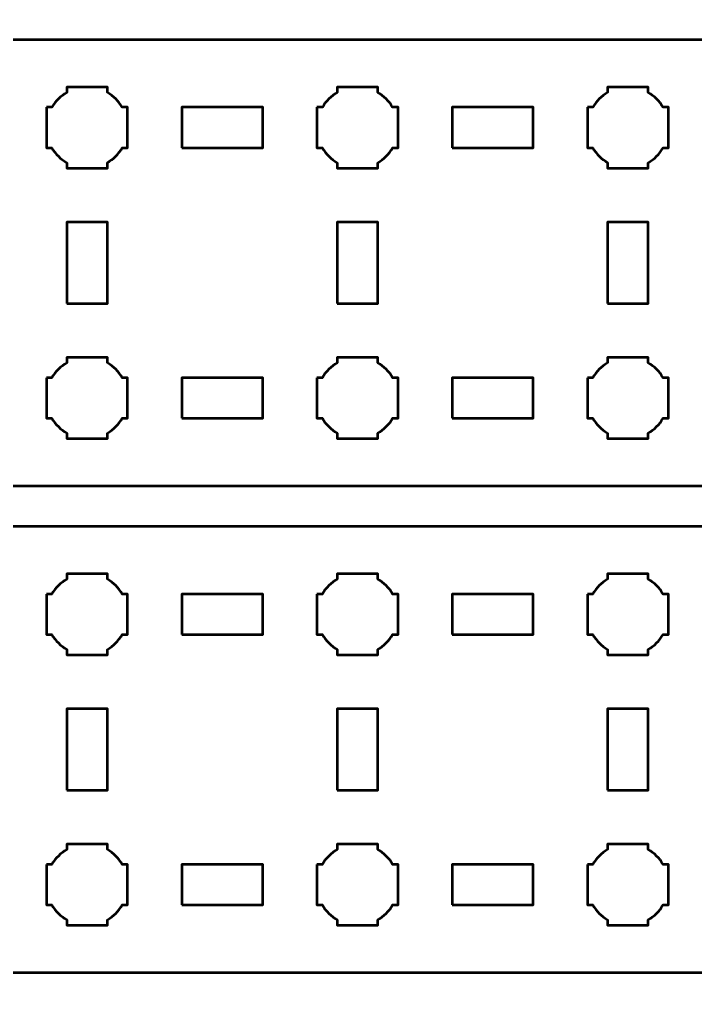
# Model space of a CAD drawing. Header units: centimetres. Extents: x -21 to 0, y -29.7 to 0.
# Drawn here: x -16 to -11, y -22.84 to -15.65 of the extents above; entities that cross this region are included whole.
import ezdxf

# ---------------------------------------------------------------- set-up
doc = ezdxf.new("R2010")
doc.units = ezdxf.units.CM
doc.header["$MEASUREMENT"] = 0
doc.layers.add('Layer 1', color=7, linetype='Continuous')

msp = doc.modelspace()

# ---------------------------------------------------------------- linework, layer by layer
at = {"layer": 'Layer 1', "lineweight": 53}
for points in [[(-14.80003, -16.60001), (-14.20003, -16.60001), (-14.20003, -16.30001), (-14.80003, -16.30001), (-14.80003, -16.60001)], [(-12.80003, -16.60001), (-12.20003, -16.60001), (-12.20003, -16.30001), (-12.80003, -16.30001), (-12.80003, -16.60001)], [(-15.65003, -17.75001), (-15.35003, -17.75001), (-15.35003, -17.15001), (-15.65003, -17.15001), (-15.65003, -17.75001)], [(-13.65003, -17.75001), (-13.35003, -17.75001), (-13.35003, -17.15001), (-13.65003, -17.15001), (-13.65003, -17.75001)], [(-11.65003, -17.75001), (-11.35003, -17.75001), (-11.35003, -17.15001), (-11.65003, -17.15001), (-11.65003, -17.75001)], [(-14.80003, -18.60001), (-14.20003, -18.60001), (-14.20003, -18.30001), (-14.80003, -18.30001), (-14.80003, -18.60001)], [(-12.80003, -18.60001), (-12.20003, -18.60001), (-12.20003, -18.30001), (-12.80003, -18.30001), (-12.80003, -18.60001)], [(-14.80003, -20.20001), (-14.20003, -20.20001), (-14.20003, -19.90001), (-14.80003, -19.90001), (-14.80003, -20.20001)], [(-12.80003, -20.20001), (-12.20003, -20.20001), (-12.20003, -19.90001), (-12.80003, -19.90001), (-12.80003, -20.20001)], [(-15.65003, -21.35001), (-15.35003, -21.35001), (-15.35003, -20.75001), (-15.65003, -20.75001), (-15.65003, -21.35001)], [(-13.65003, -21.35001), (-13.35003, -21.35001), (-13.35003, -20.75001), (-13.65003, -20.75001), (-13.65003, -21.35001)], [(-11.65003, -21.35001), (-11.35003, -21.35001), (-11.35003, -20.75001), (-11.65003, -20.75001), (-11.65003, -21.35001)], [(-14.80003, -22.20001), (-14.20003, -22.20001), (-14.20003, -21.90001), (-14.80003, -21.90001), (-14.80003, -22.20001)], [(-12.80003, -22.20001), (-12.20003, -22.20001), (-12.20003, -21.90001), (-12.80003, -21.90001), (-12.80003, -22.20001)]]:
    msp.add_lwpolyline(points, close=True, dxfattribs=at)
at = {"layer": 'Layer 1', "color": 1, "lineweight": 53}
msp.add_open_spline([(-21.00003, -29.19995), (-21.00003, -29.19995), (-21.00003, -5.89992), (-21.00003, -5.89992), (-21.00003, -5.89992), (-21.00003, -5.81709), (-20.93286, -5.74992), (-20.85003, -5.74992), (-20.85003, -5.74992), (-20.7672, -5.74992), (-20.70003, -5.68275), (-20.70003, -5.59992), (-20.70003, -5.59992), (-20.70003, -5.51709), (-20.7672, -5.44992), (-20.85003, -5.44992), (-20.85003, -5.44992), (-20.93286, -5.44992), (-21.00003, -5.38275), (-21.00003, -5.29992), (-21.00003, -5.29992), (-21.00003, -5.21709), (-20.93286, -5.14992), (-20.85003, -5.14992), (-20.85003, -5.14992), (-20.7672, -5.14992), (-20.70003, -5.08275), (-20.70003, -4.99992), (-20.70003, -4.99992), (-20.70003, -4.91709), (-20.7672, -4.84992), (-20.85003, -4.84992), (-20.85003, -4.84992), (-20.93286, -4.84992), (-21.00003, -4.78275), (-21.00003, -4.69992), (-21.00003, -4.69992), (-21.00003, -4.61709), (-20.93286, -4.54992), (-20.85003, -4.54992), (-20.85003, -4.54992), (-20.7672, -4.54992), (-20.70003, -4.48275), (-20.70003, -4.39992), (-20.70003, -4.39992), (-20.70003, -4.31709), (-20.7672, -4.24992), (-20.85003, -4.24992), (-20.85003, -4.24992), (-20.93286, -4.24992), (-21.00003, -4.18275), (-21.00003, -4.09992), (-21.00003, -4.09992), (-21.00003, -4.01709), (-20.93286, -3.94992), (-20.85003, -3.94992), (-20.85003, -3.94992), (-20.7672, -3.94992), (-20.70003, -3.88275), (-20.70003, -3.79992), (-20.70003, -3.79992), (-20.70003, -3.71709), (-20.7672, -3.64992), (-20.85003, -3.64992), (-20.85003, -3.64992), (-20.93286, -3.64992), (-21.00003, -3.58275), (-21.00003, -3.49992), (-21.00003, -3.49992), (-21.00003, -3.41709), (-20.93286, -3.34992), (-20.85003, -3.34992), (-20.85003, -3.34992), (-20.7672, -3.34992), (-20.70003, -3.28275), (-20.70003, -3.19992), (-20.70003, -3.19992), (-20.70003, -3.11709), (-20.7672, -3.04992), (-20.85003, -3.04992), (-20.85003, -3.04992), (-20.93286, -3.04992), (-21.00003, -2.98275), (-21.00003, -2.89992), (-21.00003, -2.89992), (-21.00003, -2.81709), (-20.93286, -2.74992), (-20.85003, -2.74992), (-20.85003, -2.74992), (-20.7672, -2.74992), (-20.70003, -2.68275), (-20.70003, -2.59992), (-20.70003, -2.59992), (-20.70003, -2.51709), (-20.7672, -2.44992), (-20.85003, -2.44992), (-20.85003, -2.44992), (-20.93286, -2.44992), (-21.00003, -2.38275), (-21.00003, -2.29992), (-21.00003, -2.29992), (-21.00003, -2.21709), (-20.93286, -2.14992), (-20.85003, -2.14992), (-20.85003, -2.14992), (-20.7672, -2.14992), (-20.70003, -2.08275), (-20.70003, -1.99992), (-20.70003, -1.99992), (-20.70003, -1.91709), (-20.7672, -1.84992), (-20.85003, -1.84992), (-20.85003, -1.84992), (-20.93286, -1.84992), (-21.00003, -1.78275), (-21.00003, -1.69992), (-21.00003, -1.69992), (-21.00003, -1.61709), (-20.93286, -1.54992), (-20.85003, -1.54992), (-20.85003, -1.54992), (-20.7672, -1.54992), (-20.70003, -1.48275), (-20.70003, -1.39992), (-20.70003, -1.39992), (-20.70003, -1.31709), (-20.7672, -1.24992), (-20.85003, -1.24992), (-20.85003, -1.24992), (-20.93286, -1.24992), (-21.00003, -1.18275), (-21.00003, -1.09992), (-21.00003, -1.09992), (-21.00003, -1.09992), (-21.00003, -0.49992), (-21.00003, -0.49992), (-21.00003, -0.49992), (-21.00003, -0.22295), (-20.77694, 0.00004), (-20.49994, 0.00004), (-20.49994, 0.00004), (-20.49994, 0.00004), (-0.50008, 0.00004), (-0.50008, 0.00004), (-0.50008, 0.00004), (-0.22294, 0.00004), (0.00002, -0.22295), (0.00002, -0.49992), (0.00002, -0.49992), (0.00002, -0.49992), (0.00002, -29.19995), (0.00002, -29.19995), (0.00002, -29.19995), (0.00002, -29.47695), (-0.22294, -29.70004), (-0.50008, -29.70004), (-0.50008, -29.70004), (-0.50008, -29.70004), (-20.49994, -29.70004), (-20.49994, -29.70004), (-20.49994, -29.70004), (-20.77694, -29.70004), (-21.00003, -29.47695), (-21.00003, -29.19995)], degree=3, knots=[0, 0, 0, 0, 0.0243902, 0.0243902, 0.0243902, 0.0243902, 0.0487805, 0.0487805, 0.0487805, 0.0487805, 0.0731707, 0.0731707, 0.0731707, 0.0731707, 0.097561, 0.097561, 0.097561, 0.097561, 0.1219512, 0.1219512, 0.1219512, 0.1219512, 0.1463415, 0.1463415, 0.1463415, 0.1463415, 0.1707317, 0.1707317, 0.1707317, 0.1707317, 0.195122, 0.195122, 0.195122, 0.195122, 0.2195122, 0.2195122, 0.2195122, 0.2195122, 0.2439024, 0.2439024, 0.2439024, 0.2439024, 0.2682927, 0.2682927, 0.2682927, 0.2682927, 0.2926829, 0.2926829, 0.2926829, 0.2926829, 0.3170732, 0.3170732, 0.3170732, 0.3170732, 0.3414634, 0.3414634, 0.3414634, 0.3414634, 0.3658537, 0.3658537, 0.3658537, 0.3658537, 0.3902439, 0.3902439, 0.3902439, 0.3902439, 0.4146341, 0.4146341, 0.4146341, 0.4146341, 0.4390244, 0.4390244, 0.4390244, 0.4390244, 0.4634146, 0.4634146, 0.4634146, 0.4634146, 0.4878049, 0.4878049, 0.4878049, 0.4878049, 0.5121951, 0.5121951, 0.5121951, 0.5121951, 0.5365854, 0.5365854, 0.5365854, 0.5365854, 0.5609756, 0.5609756, 0.5609756, 0.5609756, 0.5853659, 0.5853659, 0.5853659, 0.5853659, 0.6097561, 0.6097561, 0.6097561, 0.6097561, 0.6341463, 0.6341463, 0.6341463, 0.6341463, 0.6585366, 0.6585366, 0.6585366, 0.6585366, 0.6829268, 0.6829268, 0.6829268, 0.6829268, 0.7073171, 0.7073171, 0.7073171, 0.7073171, 0.7317073, 0.7317073, 0.7317073, 0.7317073, 0.7560976, 0.7560976, 0.7560976, 0.7560976, 0.7804878, 0.7804878, 0.7804878, 0.7804878, 0.804878, 0.804878, 0.804878, 0.804878, 0.8292683, 0.8292683, 0.8292683, 0.8292683, 0.8536585, 0.8536585, 0.8536585, 0.8536585, 0.8780488, 0.8780488, 0.8780488, 0.8780488, 0.902439, 0.902439, 0.902439, 0.902439, 0.9268293, 0.9268293, 0.9268293, 0.9268293, 0.9512195, 0.9512195, 0.9512195, 0.9512195, 0.9756098, 0.9756098, 0.9756098, 0.9756098, 1, 1, 1, 1], dxfattribs=at)
at = {"layer": 'Layer 1', "color": 3, "lineweight": 53}
for points in [[(-20.15003, -18.60001), (-20.15003, -18.60001), (-20.15003, -16.30001), (-20.15003, -16.30001), (-20.15003, -16.30001), (-20.15003, -16.02392), (-19.92612, -15.80001), (-19.65003, -15.80001), (-19.65003, -15.80001), (-19.65003, -15.80001), (-1.35003, -15.80001), (-1.35003, -15.80001), (-1.35003, -15.80001), (-1.07394, -15.80001), (-0.85003, -16.02392), (-0.85003, -16.30001), (-0.85003, -16.30001), (-0.85003, -16.30001), (-0.85003, -18.60001), (-0.85003, -18.60001), (-0.85003, -18.60001), (-0.85003, -18.8761), (-1.07394, -19.10001), (-1.35003, -19.10001), (-1.35003, -19.10001), (-1.35003, -19.10001), (-19.65003, -19.10001), (-19.65003, -19.10001), (-19.65003, -19.10001), (-19.92612, -19.10001), (-20.15003, -18.8761), (-20.15003, -18.60001)], [(-20.15003, -22.20001), (-20.15003, -22.20001), (-20.15003, -19.90001), (-20.15003, -19.90001), (-20.15003, -19.90001), (-20.15003, -19.62392), (-19.92612, -19.40001), (-19.65003, -19.40001), (-19.65003, -19.40001), (-19.65003, -19.40001), (-1.35003, -19.40001), (-1.35003, -19.40001), (-1.35003, -19.40001), (-1.07394, -19.40001), (-0.85003, -19.62392), (-0.85003, -19.90001), (-0.85003, -19.90001), (-0.85003, -19.90001), (-0.85003, -22.20001), (-0.85003, -22.20001), (-0.85003, -22.20001), (-0.85003, -22.4761), (-1.07394, -22.70001), (-1.35003, -22.70001), (-1.35003, -22.70001), (-1.35003, -22.70001), (-19.65003, -22.70001), (-19.65003, -22.70001), (-19.65003, -22.70001), (-19.92612, -22.70001), (-20.15003, -22.4761), (-20.15003, -22.20001)]]:
    msp.add_open_spline(points, degree=3, knots=[0, 0, 0, 0, 0.125, 0.125, 0.125, 0.125, 0.25, 0.25, 0.25, 0.25, 0.375, 0.375, 0.375, 0.375, 0.5, 0.5, 0.5, 0.5, 0.625, 0.625, 0.625, 0.625, 0.75, 0.75, 0.75, 0.75, 0.875, 0.875, 0.875, 0.875, 1, 1, 1, 1], dxfattribs=at)
at = {"layer": 'Layer 1', "lineweight": 53}
for points in [[(-15.80003, -16.30001), (-15.80003, -16.30001), (-15.75988, -16.30001), (-15.75988, -16.30001), (-15.75988, -16.30001), (-15.73353, -16.25448), (-15.69556, -16.21651), (-15.65003, -16.19016), (-15.65003, -16.19016), (-15.65003, -16.19016), (-15.65003, -16.15001), (-15.65003, -16.15001), (-15.65003, -16.15001), (-15.65003, -16.15001), (-15.50003, -16.15001), (-15.50003, -16.15001), (-15.50003, -16.15001), (-15.50003, -16.15001), (-15.35003, -16.15001), (-15.35003, -16.15001), (-15.35003, -16.15001), (-15.35003, -16.15001), (-15.35003, -16.19016), (-15.35003, -16.19016), (-15.35003, -16.19016), (-15.3045, -16.21651), (-15.26653, -16.25448), (-15.24018, -16.30001), (-15.24018, -16.30001), (-15.24018, -16.30001), (-15.20003, -16.30001), (-15.20003, -16.30001), (-15.20003, -16.30001), (-15.20003, -16.30001), (-15.20003, -16.45001), (-15.20003, -16.45001), (-15.20003, -16.45001), (-15.20003, -16.45001), (-15.20003, -16.60001), (-15.20003, -16.60001), (-15.20003, -16.60001), (-15.20003, -16.60001), (-15.24018, -16.60001), (-15.24018, -16.60001), (-15.24018, -16.60001), (-15.26653, -16.64554), (-15.3045, -16.68351), (-15.35003, -16.70986), (-15.35003, -16.70986), (-15.35003, -16.70986), (-15.35003, -16.75001), (-15.35003, -16.75001), (-15.35003, -16.75001), (-15.35003, -16.75001), (-15.50003, -16.75001), (-15.50003, -16.75001), (-15.50003, -16.75001), (-15.50003, -16.75001), (-15.65003, -16.75001), (-15.65003, -16.75001), (-15.65003, -16.75001), (-15.65003, -16.75001), (-15.65003, -16.70986), (-15.65003, -16.70986), (-15.65003, -16.70986), (-15.69556, -16.68351), (-15.73353, -16.64554), (-15.75988, -16.60001), (-15.75988, -16.60001), (-15.75988, -16.60001), (-15.80003, -16.60001), (-15.80003, -16.60001), (-15.80003, -16.60001), (-15.80003, -16.60001), (-15.80003, -16.45001), (-15.80003, -16.45001), (-15.80003, -16.45001), (-15.80003, -16.45001), (-15.80003, -16.30001), (-15.80003, -16.30001)], [(-13.80003, -16.30001), (-13.80003, -16.30001), (-13.75988, -16.30001), (-13.75988, -16.30001), (-13.75988, -16.30001), (-13.73353, -16.25448), (-13.69556, -16.21651), (-13.65003, -16.19016), (-13.65003, -16.19016), (-13.65003, -16.19016), (-13.65003, -16.15001), (-13.65003, -16.15001), (-13.65003, -16.15001), (-13.65003, -16.15001), (-13.50003, -16.15001), (-13.50003, -16.15001), (-13.50003, -16.15001), (-13.50003, -16.15001), (-13.35003, -16.15001), (-13.35003, -16.15001), (-13.35003, -16.15001), (-13.35003, -16.15001), (-13.35003, -16.19016), (-13.35003, -16.19016), (-13.35003, -16.19016), (-13.3045, -16.21651), (-13.26653, -16.25448), (-13.24018, -16.30001), (-13.24018, -16.30001), (-13.24018, -16.30001), (-13.20003, -16.30001), (-13.20003, -16.30001), (-13.20003, -16.30001), (-13.20003, -16.30001), (-13.20003, -16.45001), (-13.20003, -16.45001), (-13.20003, -16.45001), (-13.20003, -16.45001), (-13.20003, -16.60001), (-13.20003, -16.60001), (-13.20003, -16.60001), (-13.20003, -16.60001), (-13.24018, -16.60001), (-13.24018, -16.60001), (-13.24018, -16.60001), (-13.26653, -16.64554), (-13.3045, -16.68351), (-13.35003, -16.70986), (-13.35003, -16.70986), (-13.35003, -16.70986), (-13.35003, -16.75001), (-13.35003, -16.75001), (-13.35003, -16.75001), (-13.35003, -16.75001), (-13.50003, -16.75001), (-13.50003, -16.75001), (-13.50003, -16.75001), (-13.50003, -16.75001), (-13.65003, -16.75001), (-13.65003, -16.75001), (-13.65003, -16.75001), (-13.65003, -16.75001), (-13.65003, -16.70986), (-13.65003, -16.70986), (-13.65003, -16.70986), (-13.69556, -16.68351), (-13.73353, -16.64554), (-13.75988, -16.60001), (-13.75988, -16.60001), (-13.75988, -16.60001), (-13.80003, -16.60001), (-13.80003, -16.60001), (-13.80003, -16.60001), (-13.80003, -16.60001), (-13.80003, -16.45001), (-13.80003, -16.45001), (-13.80003, -16.45001), (-13.80003, -16.45001), (-13.80003, -16.30001), (-13.80003, -16.30001)], [(-11.80003, -16.30001), (-11.80003, -16.30001), (-11.75988, -16.30001), (-11.75988, -16.30001), (-11.75988, -16.30001), (-11.73353, -16.25448), (-11.69556, -16.21651), (-11.65003, -16.19016), (-11.65003, -16.19016), (-11.65003, -16.19016), (-11.65003, -16.15001), (-11.65003, -16.15001), (-11.65003, -16.15001), (-11.65003, -16.15001), (-11.50003, -16.15001), (-11.50003, -16.15001), (-11.50003, -16.15001), (-11.50003, -16.15001), (-11.35003, -16.15001), (-11.35003, -16.15001), (-11.35003, -16.15001), (-11.35003, -16.15001), (-11.35003, -16.19016), (-11.35003, -16.19016), (-11.35003, -16.19016), (-11.3045, -16.21651), (-11.26653, -16.25448), (-11.24018, -16.30001), (-11.24018, -16.30001), (-11.24018, -16.30001), (-11.20003, -16.30001), (-11.20003, -16.30001), (-11.20003, -16.30001), (-11.20003, -16.30001), (-11.20003, -16.45001), (-11.20003, -16.45001), (-11.20003, -16.45001), (-11.20003, -16.45001), (-11.20003, -16.60001), (-11.20003, -16.60001), (-11.20003, -16.60001), (-11.20003, -16.60001), (-11.24018, -16.60001), (-11.24018, -16.60001), (-11.24018, -16.60001), (-11.26653, -16.64554), (-11.3045, -16.68351), (-11.35003, -16.70986), (-11.35003, -16.70986), (-11.35003, -16.70986), (-11.35003, -16.75001), (-11.35003, -16.75001), (-11.35003, -16.75001), (-11.35003, -16.75001), (-11.50003, -16.75001), (-11.50003, -16.75001), (-11.50003, -16.75001), (-11.50003, -16.75001), (-11.65003, -16.75001), (-11.65003, -16.75001), (-11.65003, -16.75001), (-11.65003, -16.75001), (-11.65003, -16.70986), (-11.65003, -16.70986), (-11.65003, -16.70986), (-11.69556, -16.68351), (-11.73353, -16.64554), (-11.75988, -16.60001), (-11.75988, -16.60001), (-11.75988, -16.60001), (-11.80003, -16.60001), (-11.80003, -16.60001), (-11.80003, -16.60001), (-11.80003, -16.60001), (-11.80003, -16.45001), (-11.80003, -16.45001), (-11.80003, -16.45001), (-11.80003, -16.45001), (-11.80003, -16.30001), (-11.80003, -16.30001)], [(-15.80003, -18.30001), (-15.80003, -18.30001), (-15.75988, -18.30001), (-15.75988, -18.30001), (-15.75988, -18.30001), (-15.73353, -18.25448), (-15.69556, -18.21651), (-15.65003, -18.19016), (-15.65003, -18.19016), (-15.65003, -18.19016), (-15.65003, -18.15001), (-15.65003, -18.15001), (-15.65003, -18.15001), (-15.65003, -18.15001), (-15.50003, -18.15001), (-15.50003, -18.15001), (-15.50003, -18.15001), (-15.50003, -18.15001), (-15.35003, -18.15001), (-15.35003, -18.15001), (-15.35003, -18.15001), (-15.35003, -18.15001), (-15.35003, -18.19016), (-15.35003, -18.19016), (-15.35003, -18.19016), (-15.3045, -18.21651), (-15.26653, -18.25448), (-15.24018, -18.30001), (-15.24018, -18.30001), (-15.24018, -18.30001), (-15.20003, -18.30001), (-15.20003, -18.30001), (-15.20003, -18.30001), (-15.20003, -18.30001), (-15.20003, -18.45001), (-15.20003, -18.45001), (-15.20003, -18.45001), (-15.20003, -18.45001), (-15.20003, -18.60001), (-15.20003, -18.60001), (-15.20003, -18.60001), (-15.20003, -18.60001), (-15.24018, -18.60001), (-15.24018, -18.60001), (-15.24018, -18.60001), (-15.26653, -18.64554), (-15.3045, -18.68351), (-15.35003, -18.70986), (-15.35003, -18.70986), (-15.35003, -18.70986), (-15.35003, -18.75001), (-15.35003, -18.75001), (-15.35003, -18.75001), (-15.35003, -18.75001), (-15.50003, -18.75001), (-15.50003, -18.75001), (-15.50003, -18.75001), (-15.50003, -18.75001), (-15.65003, -18.75001), (-15.65003, -18.75001), (-15.65003, -18.75001), (-15.65003, -18.75001), (-15.65003, -18.70986), (-15.65003, -18.70986), (-15.65003, -18.70986), (-15.69556, -18.68351), (-15.73353, -18.64554), (-15.75988, -18.60001), (-15.75988, -18.60001), (-15.75988, -18.60001), (-15.80003, -18.60001), (-15.80003, -18.60001), (-15.80003, -18.60001), (-15.80003, -18.60001), (-15.80003, -18.45001), (-15.80003, -18.45001), (-15.80003, -18.45001), (-15.80003, -18.45001), (-15.80003, -18.30001), (-15.80003, -18.30001)], [(-13.80003, -18.30001), (-13.80003, -18.30001), (-13.75988, -18.30001), (-13.75988, -18.30001), (-13.75988, -18.30001), (-13.73353, -18.25448), (-13.69556, -18.21651), (-13.65003, -18.19016), (-13.65003, -18.19016), (-13.65003, -18.19016), (-13.65003, -18.15001), (-13.65003, -18.15001), (-13.65003, -18.15001), (-13.65003, -18.15001), (-13.50003, -18.15001), (-13.50003, -18.15001), (-13.50003, -18.15001), (-13.50003, -18.15001), (-13.35003, -18.15001), (-13.35003, -18.15001), (-13.35003, -18.15001), (-13.35003, -18.15001), (-13.35003, -18.19016), (-13.35003, -18.19016), (-13.35003, -18.19016), (-13.3045, -18.21651), (-13.26653, -18.25448), (-13.24018, -18.30001), (-13.24018, -18.30001), (-13.24018, -18.30001), (-13.20003, -18.30001), (-13.20003, -18.30001), (-13.20003, -18.30001), (-13.20003, -18.30001), (-13.20003, -18.45001), (-13.20003, -18.45001), (-13.20003, -18.45001), (-13.20003, -18.45001), (-13.20003, -18.60001), (-13.20003, -18.60001), (-13.20003, -18.60001), (-13.20003, -18.60001), (-13.24018, -18.60001), (-13.24018, -18.60001), (-13.24018, -18.60001), (-13.26653, -18.64554), (-13.3045, -18.68351), (-13.35003, -18.70986), (-13.35003, -18.70986), (-13.35003, -18.70986), (-13.35003, -18.75001), (-13.35003, -18.75001), (-13.35003, -18.75001), (-13.35003, -18.75001), (-13.50003, -18.75001), (-13.50003, -18.75001), (-13.50003, -18.75001), (-13.50003, -18.75001), (-13.65003, -18.75001), (-13.65003, -18.75001), (-13.65003, -18.75001), (-13.65003, -18.75001), (-13.65003, -18.70986), (-13.65003, -18.70986), (-13.65003, -18.70986), (-13.69556, -18.68351), (-13.73353, -18.64554), (-13.75988, -18.60001), (-13.75988, -18.60001), (-13.75988, -18.60001), (-13.80003, -18.60001), (-13.80003, -18.60001), (-13.80003, -18.60001), (-13.80003, -18.60001), (-13.80003, -18.45001), (-13.80003, -18.45001), (-13.80003, -18.45001), (-13.80003, -18.45001), (-13.80003, -18.30001), (-13.80003, -18.30001)], [(-11.80003, -18.30001), (-11.80003, -18.30001), (-11.75988, -18.30001), (-11.75988, -18.30001), (-11.75988, -18.30001), (-11.73353, -18.25448), (-11.69556, -18.21651), (-11.65003, -18.19016), (-11.65003, -18.19016), (-11.65003, -18.19016), (-11.65003, -18.15001), (-11.65003, -18.15001), (-11.65003, -18.15001), (-11.65003, -18.15001), (-11.50003, -18.15001), (-11.50003, -18.15001), (-11.50003, -18.15001), (-11.50003, -18.15001), (-11.35003, -18.15001), (-11.35003, -18.15001), (-11.35003, -18.15001), (-11.35003, -18.15001), (-11.35003, -18.19016), (-11.35003, -18.19016), (-11.35003, -18.19016), (-11.3045, -18.21651), (-11.26653, -18.25448), (-11.24018, -18.30001), (-11.24018, -18.30001), (-11.24018, -18.30001), (-11.20003, -18.30001), (-11.20003, -18.30001), (-11.20003, -18.30001), (-11.20003, -18.30001), (-11.20003, -18.45001), (-11.20003, -18.45001), (-11.20003, -18.45001), (-11.20003, -18.45001), (-11.20003, -18.60001), (-11.20003, -18.60001), (-11.20003, -18.60001), (-11.20003, -18.60001), (-11.24018, -18.60001), (-11.24018, -18.60001), (-11.24018, -18.60001), (-11.26653, -18.64554), (-11.3045, -18.68351), (-11.35003, -18.70986), (-11.35003, -18.70986), (-11.35003, -18.70986), (-11.35003, -18.75001), (-11.35003, -18.75001), (-11.35003, -18.75001), (-11.35003, -18.75001), (-11.50003, -18.75001), (-11.50003, -18.75001), (-11.50003, -18.75001), (-11.50003, -18.75001), (-11.65003, -18.75001), (-11.65003, -18.75001), (-11.65003, -18.75001), (-11.65003, -18.75001), (-11.65003, -18.70986), (-11.65003, -18.70986), (-11.65003, -18.70986), (-11.69556, -18.68351), (-11.73353, -18.64554), (-11.75988, -18.60001), (-11.75988, -18.60001), (-11.75988, -18.60001), (-11.80003, -18.60001), (-11.80003, -18.60001), (-11.80003, -18.60001), (-11.80003, -18.60001), (-11.80003, -18.45001), (-11.80003, -18.45001), (-11.80003, -18.45001), (-11.80003, -18.45001), (-11.80003, -18.30001), (-11.80003, -18.30001)], [(-15.80003, -19.90001), (-15.80003, -19.90001), (-15.75988, -19.90001), (-15.75988, -19.90001), (-15.75988, -19.90001), (-15.73353, -19.85448), (-15.69556, -19.81651), (-15.65003, -19.79016), (-15.65003, -19.79016), (-15.65003, -19.79016), (-15.65003, -19.75001), (-15.65003, -19.75001), (-15.65003, -19.75001), (-15.65003, -19.75001), (-15.50003, -19.75001), (-15.50003, -19.75001), (-15.50003, -19.75001), (-15.50003, -19.75001), (-15.35003, -19.75001), (-15.35003, -19.75001), (-15.35003, -19.75001), (-15.35003, -19.75001), (-15.35003, -19.79016), (-15.35003, -19.79016), (-15.35003, -19.79016), (-15.3045, -19.81651), (-15.26653, -19.85448), (-15.24018, -19.90001), (-15.24018, -19.90001), (-15.24018, -19.90001), (-15.20003, -19.90001), (-15.20003, -19.90001), (-15.20003, -19.90001), (-15.20003, -19.90001), (-15.20003, -20.05001), (-15.20003, -20.05001), (-15.20003, -20.05001), (-15.20003, -20.05001), (-15.20003, -20.20001), (-15.20003, -20.20001), (-15.20003, -20.20001), (-15.20003, -20.20001), (-15.24018, -20.20001), (-15.24018, -20.20001), (-15.24018, -20.20001), (-15.26653, -20.24554), (-15.3045, -20.28351), (-15.35003, -20.30986), (-15.35003, -20.30986), (-15.35003, -20.30986), (-15.35003, -20.35001), (-15.35003, -20.35001), (-15.35003, -20.35001), (-15.35003, -20.35001), (-15.50003, -20.35001), (-15.50003, -20.35001), (-15.50003, -20.35001), (-15.50003, -20.35001), (-15.65003, -20.35001), (-15.65003, -20.35001), (-15.65003, -20.35001), (-15.65003, -20.35001), (-15.65003, -20.30986), (-15.65003, -20.30986), (-15.65003, -20.30986), (-15.69556, -20.28351), (-15.73353, -20.24554), (-15.75988, -20.20001), (-15.75988, -20.20001), (-15.75988, -20.20001), (-15.80003, -20.20001), (-15.80003, -20.20001), (-15.80003, -20.20001), (-15.80003, -20.20001), (-15.80003, -20.05001), (-15.80003, -20.05001), (-15.80003, -20.05001), (-15.80003, -20.05001), (-15.80003, -19.90001), (-15.80003, -19.90001)], [(-13.80003, -19.90001), (-13.80003, -19.90001), (-13.75988, -19.90001), (-13.75988, -19.90001), (-13.75988, -19.90001), (-13.73353, -19.85448), (-13.69556, -19.81651), (-13.65003, -19.79016), (-13.65003, -19.79016), (-13.65003, -19.79016), (-13.65003, -19.75001), (-13.65003, -19.75001), (-13.65003, -19.75001), (-13.65003, -19.75001), (-13.50003, -19.75001), (-13.50003, -19.75001), (-13.50003, -19.75001), (-13.50003, -19.75001), (-13.35003, -19.75001), (-13.35003, -19.75001), (-13.35003, -19.75001), (-13.35003, -19.75001), (-13.35003, -19.79016), (-13.35003, -19.79016), (-13.35003, -19.79016), (-13.3045, -19.81651), (-13.26653, -19.85448), (-13.24018, -19.90001), (-13.24018, -19.90001), (-13.24018, -19.90001), (-13.20003, -19.90001), (-13.20003, -19.90001), (-13.20003, -19.90001), (-13.20003, -19.90001), (-13.20003, -20.05001), (-13.20003, -20.05001), (-13.20003, -20.05001), (-13.20003, -20.05001), (-13.20003, -20.20001), (-13.20003, -20.20001), (-13.20003, -20.20001), (-13.20003, -20.20001), (-13.24018, -20.20001), (-13.24018, -20.20001), (-13.24018, -20.20001), (-13.26653, -20.24554), (-13.3045, -20.28351), (-13.35003, -20.30986), (-13.35003, -20.30986), (-13.35003, -20.30986), (-13.35003, -20.35001), (-13.35003, -20.35001), (-13.35003, -20.35001), (-13.35003, -20.35001), (-13.50003, -20.35001), (-13.50003, -20.35001), (-13.50003, -20.35001), (-13.50003, -20.35001), (-13.65003, -20.35001), (-13.65003, -20.35001), (-13.65003, -20.35001), (-13.65003, -20.35001), (-13.65003, -20.30986), (-13.65003, -20.30986), (-13.65003, -20.30986), (-13.69556, -20.28351), (-13.73353, -20.24554), (-13.75988, -20.20001), (-13.75988, -20.20001), (-13.75988, -20.20001), (-13.80003, -20.20001), (-13.80003, -20.20001), (-13.80003, -20.20001), (-13.80003, -20.20001), (-13.80003, -20.05001), (-13.80003, -20.05001), (-13.80003, -20.05001), (-13.80003, -20.05001), (-13.80003, -19.90001), (-13.80003, -19.90001)], [(-11.80003, -19.90001), (-11.80003, -19.90001), (-11.75988, -19.90001), (-11.75988, -19.90001), (-11.75988, -19.90001), (-11.73353, -19.85448), (-11.69556, -19.81651), (-11.65003, -19.79016), (-11.65003, -19.79016), (-11.65003, -19.79016), (-11.65003, -19.75001), (-11.65003, -19.75001), (-11.65003, -19.75001), (-11.65003, -19.75001), (-11.50003, -19.75001), (-11.50003, -19.75001), (-11.50003, -19.75001), (-11.50003, -19.75001), (-11.35003, -19.75001), (-11.35003, -19.75001), (-11.35003, -19.75001), (-11.35003, -19.75001), (-11.35003, -19.79016), (-11.35003, -19.79016), (-11.35003, -19.79016), (-11.3045, -19.81651), (-11.26653, -19.85448), (-11.24018, -19.90001), (-11.24018, -19.90001), (-11.24018, -19.90001), (-11.20003, -19.90001), (-11.20003, -19.90001), (-11.20003, -19.90001), (-11.20003, -19.90001), (-11.20003, -20.05001), (-11.20003, -20.05001), (-11.20003, -20.05001), (-11.20003, -20.05001), (-11.20003, -20.20001), (-11.20003, -20.20001), (-11.20003, -20.20001), (-11.20003, -20.20001), (-11.24018, -20.20001), (-11.24018, -20.20001), (-11.24018, -20.20001), (-11.26653, -20.24554), (-11.3045, -20.28351), (-11.35003, -20.30986), (-11.35003, -20.30986), (-11.35003, -20.30986), (-11.35003, -20.35001), (-11.35003, -20.35001), (-11.35003, -20.35001), (-11.35003, -20.35001), (-11.50003, -20.35001), (-11.50003, -20.35001), (-11.50003, -20.35001), (-11.50003, -20.35001), (-11.65003, -20.35001), (-11.65003, -20.35001), (-11.65003, -20.35001), (-11.65003, -20.35001), (-11.65003, -20.30986), (-11.65003, -20.30986), (-11.65003, -20.30986), (-11.69556, -20.28351), (-11.73353, -20.24554), (-11.75988, -20.20001), (-11.75988, -20.20001), (-11.75988, -20.20001), (-11.80003, -20.20001), (-11.80003, -20.20001), (-11.80003, -20.20001), (-11.80003, -20.20001), (-11.80003, -20.05001), (-11.80003, -20.05001), (-11.80003, -20.05001), (-11.80003, -20.05001), (-11.80003, -19.90001), (-11.80003, -19.90001)], [(-15.80003, -21.90001), (-15.80003, -21.90001), (-15.75988, -21.90001), (-15.75988, -21.90001), (-15.75988, -21.90001), (-15.73353, -21.85448), (-15.69556, -21.81651), (-15.65003, -21.79016), (-15.65003, -21.79016), (-15.65003, -21.79016), (-15.65003, -21.75001), (-15.65003, -21.75001), (-15.65003, -21.75001), (-15.65003, -21.75001), (-15.50003, -21.75001), (-15.50003, -21.75001), (-15.50003, -21.75001), (-15.50003, -21.75001), (-15.35003, -21.75001), (-15.35003, -21.75001), (-15.35003, -21.75001), (-15.35003, -21.75001), (-15.35003, -21.79016), (-15.35003, -21.79016), (-15.35003, -21.79016), (-15.3045, -21.81651), (-15.26653, -21.85448), (-15.24018, -21.90001), (-15.24018, -21.90001), (-15.24018, -21.90001), (-15.20003, -21.90001), (-15.20003, -21.90001), (-15.20003, -21.90001), (-15.20003, -21.90001), (-15.20003, -22.05001), (-15.20003, -22.05001), (-15.20003, -22.05001), (-15.20003, -22.05001), (-15.20003, -22.20001), (-15.20003, -22.20001), (-15.20003, -22.20001), (-15.20003, -22.20001), (-15.24018, -22.20001), (-15.24018, -22.20001), (-15.24018, -22.20001), (-15.26653, -22.24554), (-15.3045, -22.28351), (-15.35003, -22.30986), (-15.35003, -22.30986), (-15.35003, -22.30986), (-15.35003, -22.35001), (-15.35003, -22.35001), (-15.35003, -22.35001), (-15.35003, -22.35001), (-15.50003, -22.35001), (-15.50003, -22.35001), (-15.50003, -22.35001), (-15.50003, -22.35001), (-15.65003, -22.35001), (-15.65003, -22.35001), (-15.65003, -22.35001), (-15.65003, -22.35001), (-15.65003, -22.30986), (-15.65003, -22.30986), (-15.65003, -22.30986), (-15.69556, -22.28351), (-15.73353, -22.24554), (-15.75988, -22.20001), (-15.75988, -22.20001), (-15.75988, -22.20001), (-15.80003, -22.20001), (-15.80003, -22.20001), (-15.80003, -22.20001), (-15.80003, -22.20001), (-15.80003, -22.05001), (-15.80003, -22.05001), (-15.80003, -22.05001), (-15.80003, -22.05001), (-15.80003, -21.90001), (-15.80003, -21.90001)], [(-13.80003, -21.90001), (-13.80003, -21.90001), (-13.75988, -21.90001), (-13.75988, -21.90001), (-13.75988, -21.90001), (-13.73353, -21.85448), (-13.69556, -21.81651), (-13.65003, -21.79016), (-13.65003, -21.79016), (-13.65003, -21.79016), (-13.65003, -21.75001), (-13.65003, -21.75001), (-13.65003, -21.75001), (-13.65003, -21.75001), (-13.50003, -21.75001), (-13.50003, -21.75001), (-13.50003, -21.75001), (-13.50003, -21.75001), (-13.35003, -21.75001), (-13.35003, -21.75001), (-13.35003, -21.75001), (-13.35003, -21.75001), (-13.35003, -21.79016), (-13.35003, -21.79016), (-13.35003, -21.79016), (-13.3045, -21.81651), (-13.26653, -21.85448), (-13.24018, -21.90001), (-13.24018, -21.90001), (-13.24018, -21.90001), (-13.20003, -21.90001), (-13.20003, -21.90001), (-13.20003, -21.90001), (-13.20003, -21.90001), (-13.20003, -22.05001), (-13.20003, -22.05001), (-13.20003, -22.05001), (-13.20003, -22.05001), (-13.20003, -22.20001), (-13.20003, -22.20001), (-13.20003, -22.20001), (-13.20003, -22.20001), (-13.24018, -22.20001), (-13.24018, -22.20001), (-13.24018, -22.20001), (-13.26653, -22.24554), (-13.3045, -22.28351), (-13.35003, -22.30986), (-13.35003, -22.30986), (-13.35003, -22.30986), (-13.35003, -22.35001), (-13.35003, -22.35001), (-13.35003, -22.35001), (-13.35003, -22.35001), (-13.50003, -22.35001), (-13.50003, -22.35001), (-13.50003, -22.35001), (-13.50003, -22.35001), (-13.65003, -22.35001), (-13.65003, -22.35001), (-13.65003, -22.35001), (-13.65003, -22.35001), (-13.65003, -22.30986), (-13.65003, -22.30986), (-13.65003, -22.30986), (-13.69556, -22.28351), (-13.73353, -22.24554), (-13.75988, -22.20001), (-13.75988, -22.20001), (-13.75988, -22.20001), (-13.80003, -22.20001), (-13.80003, -22.20001), (-13.80003, -22.20001), (-13.80003, -22.20001), (-13.80003, -22.05001), (-13.80003, -22.05001), (-13.80003, -22.05001), (-13.80003, -22.05001), (-13.80003, -21.90001), (-13.80003, -21.90001)], [(-11.80003, -21.90001), (-11.80003, -21.90001), (-11.75988, -21.90001), (-11.75988, -21.90001), (-11.75988, -21.90001), (-11.73353, -21.85448), (-11.69556, -21.81651), (-11.65003, -21.79016), (-11.65003, -21.79016), (-11.65003, -21.79016), (-11.65003, -21.75001), (-11.65003, -21.75001), (-11.65003, -21.75001), (-11.65003, -21.75001), (-11.50003, -21.75001), (-11.50003, -21.75001), (-11.50003, -21.75001), (-11.50003, -21.75001), (-11.35003, -21.75001), (-11.35003, -21.75001), (-11.35003, -21.75001), (-11.35003, -21.75001), (-11.35003, -21.79016), (-11.35003, -21.79016), (-11.35003, -21.79016), (-11.3045, -21.81651), (-11.26653, -21.85448), (-11.24018, -21.90001), (-11.24018, -21.90001), (-11.24018, -21.90001), (-11.20003, -21.90001), (-11.20003, -21.90001), (-11.20003, -21.90001), (-11.20003, -21.90001), (-11.20003, -22.05001), (-11.20003, -22.05001), (-11.20003, -22.05001), (-11.20003, -22.05001), (-11.20003, -22.20001), (-11.20003, -22.20001), (-11.20003, -22.20001), (-11.20003, -22.20001), (-11.24018, -22.20001), (-11.24018, -22.20001), (-11.24018, -22.20001), (-11.26653, -22.24554), (-11.3045, -22.28351), (-11.35003, -22.30986), (-11.35003, -22.30986), (-11.35003, -22.30986), (-11.35003, -22.35001), (-11.35003, -22.35001), (-11.35003, -22.35001), (-11.35003, -22.35001), (-11.50003, -22.35001), (-11.50003, -22.35001), (-11.50003, -22.35001), (-11.50003, -22.35001), (-11.65003, -22.35001), (-11.65003, -22.35001), (-11.65003, -22.35001), (-11.65003, -22.35001), (-11.65003, -22.30986), (-11.65003, -22.30986), (-11.65003, -22.30986), (-11.69556, -22.28351), (-11.73353, -22.24554), (-11.75988, -22.20001), (-11.75988, -22.20001), (-11.75988, -22.20001), (-11.80003, -22.20001), (-11.80003, -22.20001), (-11.80003, -22.20001), (-11.80003, -22.20001), (-11.80003, -22.05001), (-11.80003, -22.05001), (-11.80003, -22.05001), (-11.80003, -22.05001), (-11.80003, -21.90001), (-11.80003, -21.90001)]]:
    msp.add_open_spline(points, degree=3, knots=[0, 0, 0, 0, 0.05, 0.05, 0.05, 0.05, 0.1, 0.1, 0.1, 0.1, 0.15, 0.15, 0.15, 0.15, 0.2, 0.2, 0.2, 0.2, 0.25, 0.25, 0.25, 0.25, 0.3, 0.3, 0.3, 0.3, 0.35, 0.35, 0.35, 0.35, 0.4, 0.4, 0.4, 0.4, 0.45, 0.45, 0.45, 0.45, 0.5, 0.5, 0.5, 0.5, 0.55, 0.55, 0.55, 0.55, 0.6, 0.6, 0.6, 0.6, 0.65, 0.65, 0.65, 0.65, 0.7, 0.7, 0.7, 0.7, 0.75, 0.75, 0.75, 0.75, 0.8, 0.8, 0.8, 0.8, 0.85, 0.85, 0.85, 0.85, 0.9, 0.9, 0.9, 0.9, 0.95, 0.95, 0.95, 0.95, 1, 1, 1, 1], dxfattribs=at)

doc.saveas('drawing.dxf')
